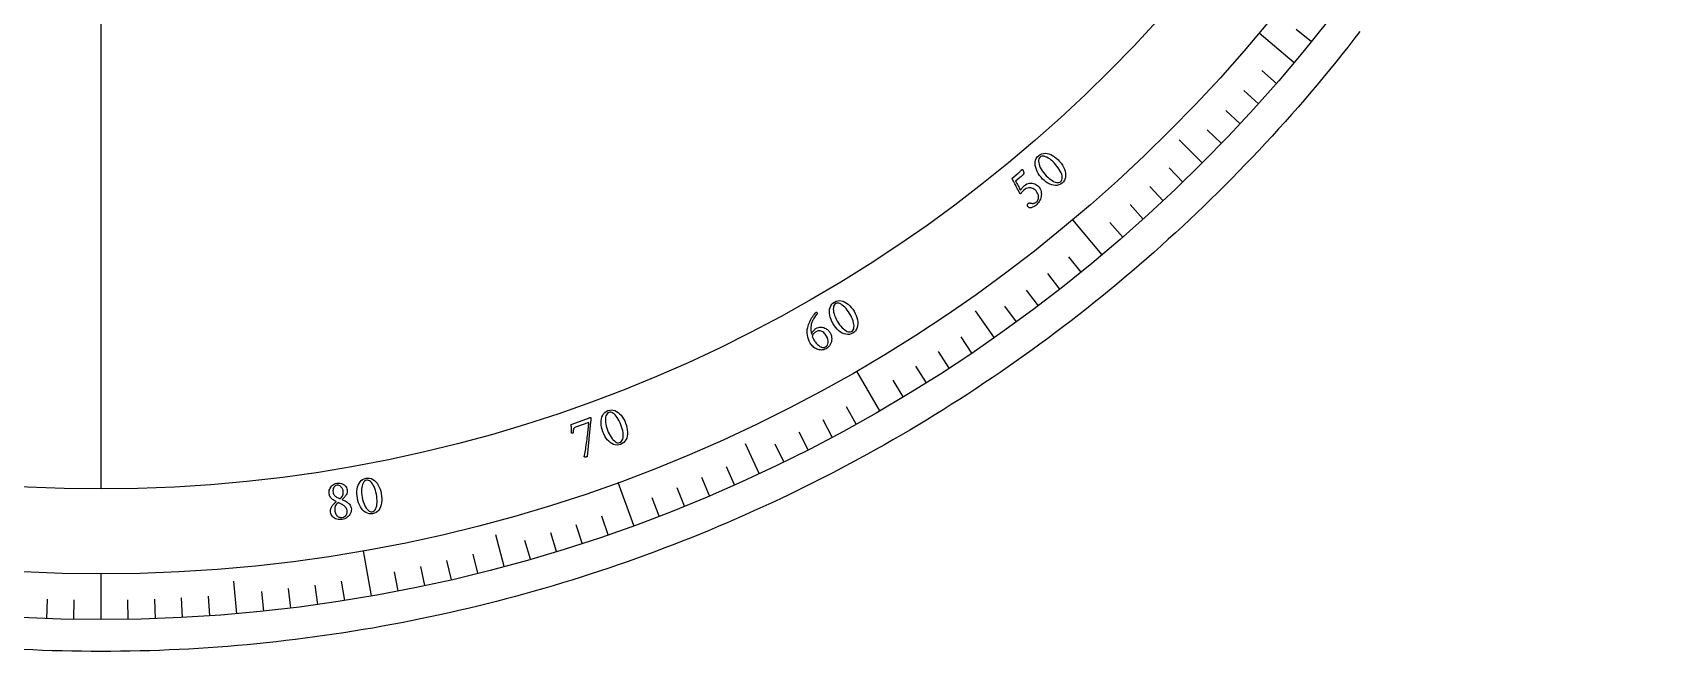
# Model space of a CAD drawing. Header units: millimetres. Extents: x -36.5 to 36.5, y -36.5 to 47.2.
# Drawn here: x -1.57 to 35.77, y -36.5 to -22.3 of the extents above; entities that cross this region are included whole.
import ezdxf

# ---------------------------------------------------------------- set-up
doc = ezdxf.new("R2010")
doc.units = ezdxf.units.MM
for name, color, linetype in [('CUT_OUTER', 1, 'Continuous'), ('ENGRAVE', 7, 'Continuous'), ('ENGRAVE_FINE', 8, 'Continuous'), ('TEXT', 5, 'Continuous')]:
    doc.layers.add(name, color=color, linetype=linetype)

msp = doc.modelspace()

# ---------------------------------------------------------------- linework, layer by layer
at = {"layer": 'CUT_OUTER'}
msp.add_lwpolyline([(28.9119, -22.279), (28.7746, -22.456), (28.6363, -22.6321), (28.4969, -22.8074), (28.3564, -22.9818), (28.2149, -23.1554), (28.0723, -23.328), (27.9286, -23.4999), (27.7839, -23.6708), (27.6381, -23.8408), (27.4913, -24.0099), (27.3435, -24.1782), (27.1946, -24.3455), (27.0447, -24.5119), (26.8938, -24.6774), (26.7419, -24.8419), (26.589, -25.0056), (26.435, -25.1682), (26.2801, -25.33), (26.1242, -25.4907), (25.9673, -25.6505), (25.8094, -25.8094), (25.6505, -25.9673), (25.4907, -26.1242), (25.33, -26.2801), (25.1682, -26.435), (25.0056, -26.589), (24.8419, -26.7419), (24.6774, -26.8938), (24.5119, -27.0447), (24.3455, -27.1946), (24.1782, -27.3435), (24.0099, -27.4913), (23.8408, -27.6381), (23.6708, -27.7839), (23.4999, -27.9286), (23.328, -28.0723), (23.1554, -28.2149), (22.9818, -28.3564), (22.8074, -28.4969), (22.6321, -28.6363), (22.456, -28.7746), (22.279, -28.9119), (22.1012, -29.048), (21.9225, -29.1831), (21.743, -29.3171), (21.5627, -29.4499), (21.3816, -29.5817), (21.1997, -29.7123), (21.017, -29.8418), (20.8335, -29.9702), (20.6492, -30.0975), (20.4641, -30.2236), (20.2783, -30.3486), (20.0917, -30.4725), (19.9044, -30.5952), (19.7163, -30.7168), (19.5274, -30.8372), (19.3378, -30.9564), (19.1475, -31.0745), (18.9565, -31.1914), (18.7648, -31.3071), (18.5723, -31.4216), (18.3792, -31.535), (18.1853, -31.6472), (17.9908, -31.7582), (17.7956, -31.868), (17.5997, -31.9766), (17.4032, -32.0839), (17.206, -32.1901), (17.0081, -32.2951), (16.8097, -32.3988), (16.6106, -32.5014), (16.4108, -32.6027), (16.2105, -32.7028), (16.0095, -32.8016), (15.8079, -32.8992), (15.6058, -32.9956), (15.403, -33.0907), (15.1997, -33.1846), (14.9958, -33.2773), (14.7913, -33.3687), (14.5863, -33.4588), (14.3807, -33.5477), (14.1746, -33.6353), (13.9679, -33.7216), (13.7608, -33.8067), (13.5531, -33.8905), (13.3449, -33.973), (13.1362, -34.0542), (12.927, -34.1342), (12.7173, -34.2129), (12.5071, -34.2903), (12.2965, -34.3664), (12.0854, -34.4412), (11.8738, -34.5147), (11.6618, -34.5869), (11.4494, -34.6578), (11.2365, -34.7274), (11.0232, -34.7957), (10.8095, -34.8627), (10.5954, -34.9283), (10.3809, -34.9927), (10.166, -35.0557), (9.9507, -35.1174), (9.735, -35.1778), (9.519, -35.2369), (9.3026, -35.2946), (9.0859, -35.3511), (8.8688, -35.4061), (8.6514, -35.4599), (8.4336, -35.5123), (8.2156, -35.5634), (7.9972, -35.6131), (7.7785, -35.6615), (7.5596, -35.7086), (7.3403, -35.7543), (7.1208, -35.7987), (6.901, -35.8417), (6.681, -35.8834), (6.4607, -35.9237), (6.2401, -35.9626), (6.0193, -36.0002), (5.7983, -36.0365), (5.5771, -36.0714), (5.3557, -36.1049), (5.134, -36.1371), (4.9122, -36.1679), (4.6902, -36.1974), (4.468, -36.2255), (4.2456, -36.2522), (4.0231, -36.2776), (3.8004, -36.3016), (3.5776, -36.3242), (3.3547, -36.3455), (3.1316, -36.3654), (2.9084, -36.3839), (2.6851, -36.4011), (2.4617, -36.4169), (2.2382, -36.4313), (2.0146, -36.4444), (1.791, -36.456), (1.5672, -36.4663), (1.3435, -36.4753), (1.1196, -36.4828), (0.8958, -36.489), (0.6718, -36.4938), (0.4479, -36.4973), (0.224, -36.4993), (0, -36.5), (-0.224, -36.4993), (-0.4479, -36.4973), (-0.6718, -36.4938), (-0.8958, -36.489), (-1.1196, -36.4828), (-1.3435, -36.4753), (-1.5672, -36.4663), (-1.791, -36.456)], dxfattribs=at)
at = {"layer": 'ENGRAVE'}
for points in [[(0, -32.77), (0, 32.77)], [(27.4014, -22.9925), (26.5971, -22.3176)], [(25.2932, -25.2932), (24.7629, -24.7629)], [(22.9925, -27.4014), (22.3176, -26.5971)], [(20.5168, -29.3011), (20.0866, -28.6867)], [(17.885, -30.9777), (17.36, -30.0684)], [(15.1171, -32.4186), (14.8001, -31.7389)], [(12.2341, -33.6128), (11.8749, -32.6261)], [(9.258, -34.5512), (9.0638, -33.8267)], [(6.2114, -35.2266), (6.0291, -34.1925)], [(0, -35.77), (0, -34.72)], [(3.1176, -35.6339), (3.0522, -34.8867)]]:
    msp.add_lwpolyline(points, dxfattribs=at)
for radius in [35.77, 35.77, 34.72, 32.77, 32.77]:
    msp.add_circle((0, 0), radius, dxfattribs=at)
at = {"layer": 'ENGRAVE_FINE'}
for points in [[(27.7985, -22.5108), (27.4488, -22.2276)], [(26.996, -23.4672), (26.6563, -23.172)], [(26.5823, -23.9348), (26.2479, -23.6337)], [(26.1605, -24.3951), (25.8314, -24.0882)], [(25.7308, -24.8479), (25.4071, -24.5353)], [(24.8479, -25.7308), (24.5353, -25.4071)], [(24.3951, -26.1605), (24.0882, -25.8314)], [(23.9348, -26.5823), (23.6337, -26.2479)], [(23.4672, -26.996), (23.172, -26.6563)], [(22.5108, -27.7985), (22.2276, -27.4488)], [(22.0222, -28.1871), (21.7452, -27.8325)], [(21.5269, -28.5672), (21.2561, -28.2078)], [(21.0251, -28.9385), (20.7606, -28.5745)], [(20.0023, -29.6547), (19.7507, -29.2816)], [(19.4817, -29.9992), (19.2367, -29.6218)], [(18.9552, -30.3347), (18.7167, -29.9531)], [(18.4229, -30.6609), (18.1911, -30.2751)], [(17.3416, -31.2851), (17.1235, -30.8916)], [(16.793, -31.583), (16.5817, -31.1857)], [(16.2392, -31.8713), (16.0349, -31.4704)], [(15.6805, -32.1499), (15.4833, -31.7454)], [(14.549, -32.6775), (14.3659, -32.2664)], [(13.3997, -33.1654), (13.2311, -32.7481)], [(13.9765, -32.9265), (13.8006, -32.5122)], [(12.8188, -33.3942), (12.6576, -32.9741)], [(11.0535, -34.0193), (10.9145, -33.5913)], [(11.6456, -33.8212), (11.4991, -33.3957)], [(9.8595, -34.3843), (9.7355, -33.9518)], [(10.4581, -34.207), (10.3266, -33.7767)], [(8.6535, -34.7075), (8.5447, -34.2708)], [(6.8252, -35.1128), (6.7394, -34.6711)], [(7.437, -34.9883), (7.3434, -34.5482)], [(8.0465, -34.8532), (7.9453, -34.4148)], [(4.3593, -35.5034), (4.3044, -35.0567)], [(4.9782, -35.4219), (4.9156, -34.9763)], [(5.5957, -35.3296), (5.5253, -34.8852)], [(-1.2484, -35.7482), (-1.2327, -35.2985)], [(-0.6243, -35.7646), (-0.6164, -35.3146)], [(0.6243, -35.7646), (0.6164, -35.3146)], [(1.2484, -35.7482), (1.2327, -35.2985)], [(1.8721, -35.721), (1.8485, -35.2716)], [(2.4952, -35.6829), (2.4638, -35.234)], [(3.739, -35.574), (3.6919, -35.1265)]]:
    msp.add_lwpolyline(points, dxfattribs=at)
at = {"layer": 'TEXT'}
for points in [[(21.5326, -25.1253), (21.5675, -25.1), (21.6044, -25.0823), (21.6433, -25.0722), (21.6841, -25.0696), (21.7261, -25.0739), (21.7684, -25.0841), (21.811, -25.1002), (21.8538, -25.1223), (21.8961, -25.1495), (21.9368, -25.181), (21.9759, -25.2168), (22.0135, -25.2569), (22.0481, -25.2997), (22.0781, -25.3435), (22.1034, -25.3883), (22.1242, -25.4342), (22.1398, -25.4801), (22.1495, -25.5249), (22.1532, -25.5688), (22.1511, -25.6116), (22.1424, -25.6523), (22.1264, -25.6898), (22.103, -25.7241), (22.0724, -25.7551), (22.0379, -25.7799), (22.001, -25.7973), (21.9617, -25.8072), (21.92, -25.8097), (21.8771, -25.8054), (21.8341, -25.7952), (21.791, -25.779), (21.7478, -25.7568), (21.7054, -25.7294), (21.6649, -25.6976), (21.6261, -25.6613), (21.5891, -25.6207), (21.5553, -25.5773), (21.526, -25.5331), (21.5012, -25.4879), (21.481, -25.4418), (21.466, -25.3959), (21.4568, -25.3511), (21.4535, -25.3076), (21.4559, -25.2652), (21.4648, -25.2252), (21.4805, -25.1885), (21.5031, -25.1552), (21.5326, -25.1253)], [(21.5684, -25.1571), (21.5509, -25.1761), (21.5389, -25.1987), (21.5322, -25.2247), (21.531, -25.2542), (21.5346, -25.2863), (21.5426, -25.3203), (21.555, -25.356), (21.5717, -25.3935), (21.5924, -25.432), (21.6165, -25.4705), (21.6442, -25.5091), (21.6753, -25.5478), (21.708, -25.5844), (21.7414, -25.6177), (21.7756, -25.6477), (21.8104, -25.6744), (21.8449, -25.6973), (21.8782, -25.7157), (21.9102, -25.7296), (21.9409, -25.7391), (21.9695, -25.7435), (21.9952, -25.7422), (22.0178, -25.7352), (22.0375, -25.7225), (22.0566, -25.7019), (22.0696, -25.678), (22.0765, -25.6508), (22.0773, -25.6204), (22.0728, -25.5876), (22.0636, -25.5531), (22.0497, -25.5169), (22.0312, -25.479), (22.0089, -25.4405), (21.9836, -25.4021), (21.9553, -25.3639), (21.924, -25.3259), (21.8907, -25.2893), (21.8571, -25.2563), (21.8232, -25.2269), (21.7892, -25.2011), (21.7556, -25.1792), (21.7233, -25.1617), (21.6922, -25.1486), (21.6624, -25.1398), (21.6346, -25.136), (21.6096, -25.1376), (21.5876, -25.1446), (21.5684, -25.1571)], [(21.2054, -25.813), (21.2349, -25.7915), (21.265, -25.775), (21.2956, -25.7637), (21.3267, -25.7574), (21.3576, -25.7555), (21.3876, -25.7572), (21.4167, -25.7626), (21.4449, -25.7715), (21.4714, -25.7836), (21.4954, -25.7983), (21.5169, -25.8156), (21.5359, -25.8356), (21.5551, -25.8614), (21.5707, -25.8884), (21.5824, -25.9164), (21.5905, -25.9454), (21.5951, -25.975), (21.5967, -26.0046), (21.5951, -26.0342), (21.5905, -26.0637), (21.5831, -26.0927), (21.5732, -26.121), (21.5607, -26.1484), (21.5457, -26.175), (21.5285, -26.2004), (21.5095, -26.224), (21.4886, -26.2459), (21.4659, -26.2661), (21.4552, -26.2743), (21.4427, -26.2827), (21.4285, -26.2914), (21.4124, -26.3004), (21.3954, -26.3088), (21.3785, -26.3158), (21.3616, -26.3214), (21.3448, -26.3256), (21.3408, -26.3254), (21.3354, -26.3247), (21.3288, -26.3233), (21.3208, -26.3213), (21.3125, -26.3185), (21.3052, -26.3148), (21.2989, -26.3101), (21.2934, -26.3044), (21.2859, -26.2935), (21.2809, -26.2823), (21.2783, -26.2709), (21.2781, -26.2591), (21.28, -26.2479), (21.2837, -26.238), (21.2892, -26.2294), (21.2966, -26.2221), (21.3071, -26.2152), (21.3181, -26.2111), (21.3297, -26.2099), (21.3418, -26.2116), (21.354, -26.2145), (21.3659, -26.2169), (21.3775, -26.2187), (21.3888, -26.2201), (21.4018, -26.2205), (21.4145, -26.2193), (21.4271, -26.2164), (21.4395, -26.2119), (21.4515, -26.2062), (21.4628, -26.1998), (21.4735, -26.1928), (21.4836, -26.1851), (21.4962, -26.1732), (21.5074, -26.1594), (21.517, -26.1438), (21.5252, -26.1262), (21.5312, -26.1068), (21.534, -26.086), (21.5338, -26.0637), (21.5304, -26.0398), (21.5232, -26.0147), (21.5113, -25.9887), (21.4947, -25.9617), (21.4735, -25.9337), (21.4593, -25.9186), (21.443, -25.9049), (21.4244, -25.8924), (21.4035, -25.8812), (21.381, -25.8723), (21.3571, -25.8665), (21.332, -25.864), (21.3055, -25.8646), (21.2782, -25.8695), (21.2505, -25.8798), (21.2223, -25.8954), (21.1936, -25.9164), (21.185, -25.9239), (21.1755, -25.9331), (21.1651, -25.944), (21.1537, -25.9567), (21.1428, -25.9695), (21.1341, -25.9809), (21.1274, -25.991), (21.1227, -25.9997), (21.121, -26.0006), (21.1189, -26.0009), (21.1163, -26.0006), (21.1134, -25.9996), (21.1104, -25.9982), (21.1076, -25.9965), (21.1052, -25.9944), (21.1029, -25.992), (21.0857, -25.9593), (21.0684, -25.9266), (21.0511, -25.8939), (21.0338, -25.8613), (21.0168, -25.8292), (21.0003, -25.7982), (20.9845, -25.7683), (20.9692, -25.7396), (20.9548, -25.7127), (20.9417, -25.6886), (20.9298, -25.6672), (20.9192, -25.6485), (21.0635, -25.5301), (21.0735, -25.5216), (21.0833, -25.5128), (21.0931, -25.5037), (21.1028, -25.4942), (21.112, -25.4848), (21.1202, -25.4761), (21.1276, -25.4681), (21.134, -25.4607), (21.1391, -25.4545), (21.1428, -25.4501), (21.1451, -25.4474), (21.1458, -25.4465), (21.1494, -25.446), (21.1527, -25.4455), (21.1558, -25.445), (21.1585, -25.4446), (21.161, -25.4444), (21.1632, -25.4449), (21.1652, -25.446), (21.167, -25.4477), (21.1686, -25.45), (21.1707, -25.4539), (21.1734, -25.4594), (21.1766, -25.4664), (21.1801, -25.4745), (21.1834, -25.4832), (21.1867, -25.4926), (21.1898, -25.5025), (21.1925, -25.5127), (21.1945, -25.5227), (21.1957, -25.5323), (21.1962, -25.5418), (21.1866, -25.5515), (21.1759, -25.5621), (21.1642, -25.5735), (21.1515, -25.5857), (21.1376, -25.5987), (21.1222, -25.6124), (21.1053, -25.627), (21.087, -25.6423), (21.0045, -25.7099), (21.0185, -25.7361), (21.0326, -25.7625), (21.047, -25.789), (21.0615, -25.8157), (21.0759, -25.8422), (21.0898, -25.8682), (21.1031, -25.8936), (21.1159, -25.9186), (21.1236, -25.9057), (21.1332, -25.8919), (21.1446, -25.8771), (21.1578, -25.8613), (21.1714, -25.8461), (21.1839, -25.833), (21.1952, -25.8219), (21.2054, -25.813)], [(16.4191, -29.0928), (16.4477, -29.0784), (16.4755, -29.0681), (16.5026, -29.0618), (16.5288, -29.0595), (16.554, -29.0605), (16.5782, -29.0641), (16.6012, -29.0704), (16.6231, -29.0793), (16.6437, -29.0902), (16.663, -29.1024), (16.6808, -29.1161), (16.6973, -29.131), (16.7122, -29.1466), (16.7253, -29.1619), (16.7365, -29.1771), (16.746, -29.1921), (16.7615, -29.2235), (16.7726, -29.256), (16.7793, -29.2897), (16.7815, -29.3244), (16.7795, -29.3592), (16.7733, -29.3929), (16.7631, -29.4255), (16.7488, -29.457), (16.7304, -29.4863), (16.708, -29.5125), (16.6816, -29.5356), (16.6511, -29.5554), (16.6255, -29.568), (16.5995, -29.5771), (16.5732, -29.5826), (16.5465, -29.5847), (16.5199, -29.5836), (16.4938, -29.5799), (16.4683, -29.5735), (16.4433, -29.5644), (16.4191, -29.553), (16.396, -29.5396), (16.374, -29.5242), (16.353, -29.5067), (16.3336, -29.4878), (16.3162, -29.4678), (16.3007, -29.4468), (16.2873, -29.4248), (16.2654, -29.3812), (16.2476, -29.3368), (16.2338, -29.2916), (16.2241, -29.2457), (16.2186, -29.1998), (16.2177, -29.1547), (16.2211, -29.1102), (16.229, -29.0664), (16.2377, -29.0335), (16.2483, -29.0005), (16.2608, -28.9676), (16.2753, -28.9347), (16.2912, -28.9023), (16.3081, -28.8711), (16.326, -28.8411), (16.3448, -28.8121), (16.3642, -28.7849), (16.3837, -28.7601), (16.4032, -28.7376), (16.423, -28.7175), (16.427, -28.7163), (16.4313, -28.7171), (16.4359, -28.72), (16.4406, -28.7249), (16.4451, -28.7304), (16.4488, -28.7352), (16.4516, -28.7392), (16.4537, -28.7425), (16.4392, -28.7591), (16.4242, -28.7775), (16.4087, -28.7978), (16.3925, -28.8199), (16.3765, -28.8438), (16.3614, -28.8694), (16.3472, -28.8968), (16.3338, -28.9259), (16.3221, -28.9567), (16.3127, -28.9891), (16.3056, -29.0231), (16.3009, -29.0587), (16.2992, -29.0959), (16.3012, -29.1347), (16.3068, -29.1751), (16.3161, -29.2171), (16.3251, -29.1972), (16.3356, -29.1781), (16.3477, -29.1599), (16.3615, -29.1426), (16.376, -29.1269), (16.3904, -29.1133), (16.4048, -29.102), (16.4191, -29.0928)], [(16.8425, -28.4827), (16.8813, -28.4638), (16.9207, -28.4528), (16.9607, -28.4496), (17.0014, -28.4542), (17.042, -28.4657), (17.0819, -28.483), (17.121, -28.5063), (17.1594, -28.5355), (17.1962, -28.5697), (17.2309, -28.6078), (17.2632, -28.6498), (17.2933, -28.6958), (17.3199, -28.7439), (17.3418, -28.7923), (17.359, -28.8408), (17.3715, -28.8896), (17.3789, -28.9375), (17.3806, -28.9834), (17.3767, -29.0272), (17.3672, -29.069), (17.3515, -29.1076), (17.3292, -29.1417), (17.3003, -29.1714), (17.2647, -29.1966), (17.2264, -29.2151), (17.1871, -29.2258), (17.1467, -29.2287), (17.1052, -29.2239), (17.0637, -29.2123), (17.0231, -29.1947), (16.9835, -29.1713), (16.9448, -29.1419), (16.9078, -29.1076), (16.8734, -29.0692), (16.8415, -29.0268), (16.8121, -28.9803), (16.7863, -28.9318), (16.7652, -28.8831), (16.7487, -28.8343), (16.7367, -28.7855), (16.7299, -28.7376), (16.7286, -28.6919), (16.7329, -28.6485), (16.7427, -28.6072), (16.7584, -28.5692), (16.7802, -28.5359), (16.8083, -28.507), (16.8425, -28.4827)], [(16.8723, -28.5202), (16.8517, -28.5359), (16.836, -28.556), (16.8249, -28.5805), (16.8185, -28.6093), (16.8165, -28.6416), (16.8185, -28.6764), (16.8245, -28.7138), (16.8345, -28.7536), (16.8482, -28.7951), (16.8652, -28.8372), (16.8857, -28.8801), (16.9096, -28.9236), (16.9355, -28.9653), (16.9627, -29.0039), (16.9911, -29.0393), (17.0207, -29.0717), (17.0507, -29.1002), (17.0803, -29.1241), (17.1094, -29.1434), (17.138, -29.1581), (17.1655, -29.1674), (17.1909, -29.1705), (17.2144, -29.1676), (17.236, -29.1585), (17.2584, -29.1415), (17.2754, -29.1202), (17.2869, -29.0947), (17.293, -29.0649), (17.2942, -29.0317), (17.2911, -28.9961), (17.2838, -28.9581), (17.2722, -28.9176), (17.2569, -28.8758), (17.2386, -28.8336), (17.2174, -28.7911), (17.1931, -28.7482), (17.1666, -28.7064), (17.1393, -28.6681), (17.1111, -28.6332), (17.082, -28.6019), (17.0528, -28.5745), (17.024, -28.5517), (16.9957, -28.5333), (16.9678, -28.5195), (16.9411, -28.5109), (16.9162, -28.5082), (16.8933, -28.5113), (16.8723, -28.5202)], [(16.3346, -29.2718), (16.3387, -29.2817), (16.3431, -29.2916), (16.3476, -29.3016), (16.3524, -29.3117), (16.3573, -29.3218), (16.3624, -29.3318), (16.3677, -29.3417), (16.3731, -29.3515), (16.3843, -29.3704), (16.3968, -29.3892), (16.4105, -29.4079), (16.4255, -29.4265), (16.4414, -29.4443), (16.4581, -29.4607), (16.4754, -29.4759), (16.4934, -29.4897), (16.5118, -29.5017), (16.5304, -29.5115), (16.5492, -29.519), (16.5681, -29.5242), (16.5868, -29.5266), (16.605, -29.5256), (16.6226, -29.5212), (16.6397, -29.5134), (16.6638, -29.4956), (16.6819, -29.4729), (16.694, -29.4452), (16.7, -29.4127), (16.6998, -29.3773), (16.6936, -29.3412), (16.6812, -29.3044), (16.6627, -29.267), (16.6484, -29.2438), (16.6327, -29.2226), (16.6158, -29.2032), (16.5976, -29.1857), (16.5782, -29.1707), (16.558, -29.1589), (16.5368, -29.1503), (16.5147, -29.1448), (16.4918, -29.1432), (16.4683, -29.146), (16.4441, -29.1534), (16.4193, -29.1653), (16.4073, -29.1727), (16.3951, -29.1814), (16.3828, -29.1914), (16.3704, -29.2027), (16.3588, -29.2159), (16.349, -29.2318), (16.3409, -29.2505), (16.3346, -29.2718)], [(11.6407, -30.9746), (11.6822, -30.9628), (11.7229, -30.9588), (11.7628, -30.9626), (11.8021, -30.9742), (11.8401, -30.9925), (11.8764, -31.0166), (11.9108, -31.0463), (11.9435, -31.0817), (11.9739, -31.1217), (12.0014, -31.1653), (12.026, -31.2123), (12.0476, -31.2628), (12.0654, -31.3148), (12.0786, -31.3662), (12.0871, -31.417), (12.091, -31.4672), (12.0899, -31.5157), (12.0836, -31.5612), (12.0722, -31.6036), (12.0556, -31.6432), (12.0335, -31.6784), (12.0056, -31.7082), (11.9719, -31.7324), (11.9325, -31.7511), (11.8916, -31.7626), (11.851, -31.7663), (11.8106, -31.7622), (11.7707, -31.7502), (11.7318, -31.7316), (11.6949, -31.7073), (11.6599, -31.6773), (11.6269, -31.6416), (11.5965, -31.6014), (11.5692, -31.5576), (11.5452, -31.5103), (11.5243, -31.4595), (11.5073, -31.4072), (11.495, -31.3556), (11.4872, -31.3047), (11.4839, -31.2544), (11.4855, -31.2061), (11.4922, -31.1609), (11.5039, -31.1189), (11.5208, -31.0799), (11.5428, -31.0453), (11.5701, -31.0162), (11.6027, -30.9926), (11.6407, -30.9746)], [(11.1576, -31.1631), (11.1694, -31.1588), (11.1815, -31.154), (11.194, -31.1488), (11.2069, -31.1433), (11.2187, -31.1381), (11.2278, -31.1342), (11.2342, -31.1315), (11.238, -31.13), (11.2414, -31.1295), (11.2445, -31.1308), (11.2471, -31.1338), (11.2493, -31.1385), (11.2511, -31.1456), (11.2519, -31.1542), (11.2518, -31.1646), (11.2507, -31.1766), (11.2491, -31.1897), (11.2475, -31.2032), (11.2458, -31.2171), (11.2442, -31.2315), (11.1676, -32.0267), (11.166, -32.0291), (11.1636, -32.0312), (11.1604, -32.0331), (11.1564, -32.0348), (11.149, -32.0369), (11.1404, -32.0384), (11.1308, -32.0394), (11.1201, -32.0397), (11.1101, -32.0392), (11.1025, -32.0376), (11.0974, -32.0349), (11.0947, -32.0311), (11.1021, -32.0006), (11.1094, -31.9674), (11.1166, -31.9314), (11.1237, -31.8926), (11.1306, -31.8519), (11.1374, -31.8103), (11.1441, -31.7676), (11.1506, -31.7239), (11.1569, -31.6799), (11.1627, -31.6364), (11.1682, -31.5934), (11.1732, -31.5509), (11.1778, -31.5096), (11.1821, -31.4703), (11.186, -31.4329), (11.1895, -31.3975), (11.1926, -31.3648), (11.1954, -31.3355), (11.1979, -31.3097), (11.2, -31.2873), (11.2017, -31.2692), (11.2029, -31.2563), (11.2036, -31.2486), (11.2038, -31.246), (10.8998, -31.3533), (10.8836, -31.3606), (10.8704, -31.3698), (10.8604, -31.3811), (10.8535, -31.3945), (10.849, -31.4105), (10.8463, -31.4294), (10.8453, -31.4515), (10.846, -31.4766), (10.8458, -31.4804), (10.8436, -31.4837), (10.8397, -31.4867), (10.8338, -31.4892), (10.8316, -31.4898), (10.8288, -31.4902), (10.8253, -31.4905), (10.8212, -31.4907), (10.8171, -31.4908), (10.8134, -31.4906), (10.8104, -31.4903), (10.8078, -31.4898), (10.8071, -31.462), (10.8061, -31.4341), (10.8047, -31.406), (10.803, -31.3778), (10.8012, -31.3511), (10.7993, -31.3276), (10.7974, -31.3074), (10.7956, -31.2904)], [(11.6635, -31.0168), (11.6405, -31.0287), (11.6215, -31.0457), (11.6063, -31.0679), (11.5951, -31.0952), (11.5875, -31.1266), (11.5834, -31.1613), (11.5828, -31.1991), (11.5857, -31.2401), (11.592, -31.2833), (11.6015, -31.3277), (11.6142, -31.3735), (11.6302, -31.4205), (11.6485, -31.466), (11.6685, -31.5088), (11.6903, -31.5486), (11.7139, -31.5857), (11.7385, -31.6189), (11.7635, -31.6476), (11.7888, -31.6716), (11.8144, -31.6911), (11.8398, -31.705), (11.8644, -31.7125), (11.888, -31.7137), (11.9108, -31.7085), (11.9358, -31.6957), (11.9563, -31.6777), (11.972, -31.6545), (11.9832, -31.6262), (11.9902, -31.5938), (11.9933, -31.5582), (11.9927, -31.5195), (11.9883, -31.4776), (11.9805, -31.4337), (11.9698, -31.389), (11.9563, -31.3434), (11.9399, -31.2971), (11.921, -31.2513), (11.9007, -31.2088), (11.879, -31.1695), (11.8559, -31.1336), (11.8318, -31.1016), (11.8074, -31.0741), (11.7827, -31.0511), (11.7576, -31.0327), (11.7328, -31.0196), (11.7089, -31.0125), (11.6857, -31.0116), (11.6635, -31.0168)], [(5.4121, -32.6415), (5.4399, -32.6383), (5.4669, -32.638), (5.4932, -32.6407), (5.5188, -32.6464), (5.543, -32.6549), (5.5654, -32.6662), (5.5859, -32.6804), (5.6045, -32.6973), (5.6206, -32.7171), (5.6335, -32.7398), (5.6434, -32.7654), (5.6501, -32.7939), (5.6528, -32.818), (5.6523, -32.841), (5.6486, -32.8629), (5.6417, -32.8836), (5.6325, -32.9032), (5.6219, -32.9218), (5.6098, -32.9392), (5.5963, -32.9556), (5.5821, -32.9708), (5.5682, -32.9851), (5.5545, -32.9982), (5.5411, -33.0104), (5.5379, -33.0124), (5.5371, -33.0144), (5.5386, -33.0163), (5.5424, -33.0182), (5.5636, -33.0261), (5.5851, -33.0357), (5.6067, -33.0469), (5.6286, -33.0598), (5.6499, -33.074), (5.6697, -33.0895), (5.6881, -33.1063), (5.705, -33.1243), (5.7197, -33.1434), (5.7314, -33.1636), (5.7399, -33.1847), (5.7454, -33.207), (5.7486, -33.2384), (5.7474, -33.2689), (5.7416, -33.2985), (5.7312, -33.3272), (5.717, -33.3543), (5.6996, -33.3792), (5.6791, -33.4019), (5.6553, -33.4224), (5.6291, -33.44), (5.6012, -33.4541), (5.5716, -33.4646), (5.5404, -33.4717), (5.5063, -33.4757), (5.4736, -33.476), (5.4422, -33.4728), (5.4122, -33.466), (5.3842, -33.4558), (5.3589, -33.4425), (5.3362, -33.4261), (5.3161, -33.4066), (5.299, -33.3843), (5.2855, -33.3597), (5.2754, -33.3327), (5.2689, -33.3033), (5.2668, -33.2827), (5.2671, -33.2628), (5.2699, -33.2435), (5.2751, -33.2248), (5.2822, -33.2068), (5.2905, -33.1897), (5.3002, -33.1733), (5.3111, -33.1577), (5.3227, -33.1429), (5.3346, -33.1292), (5.3468, -33.1164), (5.3591, -33.1045), (5.371, -33.0937), (5.3818, -33.0838), (5.3916, -33.0749), (5.4002, -33.0671), (5.4019, -33.0649), (5.4022, -33.0631), (5.4013, -33.0617), (5.3992, -33.0606), (5.3845, -33.0541), (5.369, -33.046), (5.3527, -33.0362), (5.3356, -33.0248), (5.3185, -33.0119), (5.3024, -32.9976), (5.2872, -32.9819), (5.2729, -32.9648), (5.2604, -32.9463), (5.2504, -32.9263), (5.2429, -32.905), (5.2379, -32.8822), (5.2354, -32.8551), (5.2367, -32.8283), (5.2418, -32.802), (5.2506, -32.776), (5.2626, -32.7512), (5.2773, -32.7282), (5.2946, -32.707), (5.3146, -32.6876), (5.3367, -32.6708), (5.3603, -32.6576), (5.3854, -32.6478), (5.4121, -32.6415)], [(5.4131, -32.6868), (5.3919, -32.693), (5.3733, -32.704), (5.3572, -32.72), (5.3437, -32.741), (5.3335, -32.765), (5.3275, -32.7904), (5.3258, -32.817), (5.3283, -32.845), (5.3335, -32.8679), (5.3412, -32.8885), (5.3514, -32.9068), (5.3641, -32.9227), (5.3785, -32.9366), (5.3937, -32.9488), (5.4097, -32.9592), (5.4265, -32.9679), (5.4431, -32.9755), (5.4587, -32.9823), (5.4732, -32.9885), (5.4865, -32.9941), (5.4881, -32.9944), (5.4899, -32.9945), (5.4921, -32.9944), (5.4945, -32.9941), (5.4951, -32.994), (5.4955, -32.9939), (5.4957, -32.9939), (5.4958, -32.9939), (5.4976, -32.9935), (5.4993, -32.993), (5.5008, -32.9923), (5.502, -32.9915), (5.5181, -32.9746), (5.532, -32.9564), (5.5437, -32.9369), (5.5531, -32.9161), (5.5598, -32.894), (5.5633, -32.8709), (5.5637, -32.8466), (5.5609, -32.8211), (5.5568, -32.8026), (5.5509, -32.7847), (5.5432, -32.7674), (5.5338, -32.7508), (5.5228, -32.7354), (5.5106, -32.7216), (5.4971, -32.7096), (5.4823, -32.6993), (5.4664, -32.6914), (5.4496, -32.6867), (5.4318, -32.6852), (5.4131, -32.6868)], [(6.0852, -32.5254), (6.128, -32.521), (6.1688, -32.5241), (6.2075, -32.5348), (6.2442, -32.553), (6.2784, -32.5777), (6.31, -32.6077), (6.3388, -32.6429), (6.3648, -32.6835), (6.3878, -32.7282), (6.4073, -32.7758), (6.4233, -32.8264), (6.4358, -32.8799), (6.4444, -32.9342), (6.4484, -32.9871), (6.448, -33.0386), (6.4431, -33.0888), (6.4336, -33.1363), (6.4195, -33.18), (6.4009, -33.2198), (6.3776, -33.2559), (6.3497, -33.2867), (6.3171, -33.3112), (6.2797, -33.3292), (6.2377, -33.3408), (6.1954, -33.345), (6.1548, -33.3416), (6.1158, -33.3305), (6.0785, -33.3118), (6.0435, -33.2867), (6.0113, -33.2563), (5.9821, -33.2208), (5.9558, -33.1799), (5.9328, -33.135), (5.9135, -33.0872), (5.8981, -33.0364), (5.8864, -32.9827), (5.8787, -32.9283), (5.8755, -32.8753), (5.8767, -32.8238), (5.8822, -32.7738), (5.8921, -32.7265), (5.9066, -32.6831), (5.9254, -32.6437), (5.9488, -32.6083), (5.9765, -32.578), (6.0084, -32.5541), (6.0446, -32.5366), (6.0852, -32.5254)], [(6.1003, -32.5709), (6.0756, -32.5787), (6.0539, -32.5921), (6.0351, -32.6113), (6.0193, -32.6363), (6.0064, -32.6659), (5.9963, -32.6993), (5.9892, -32.7364), (5.9849, -32.7773), (5.9836, -32.8209), (5.9852, -32.8664), (5.9898, -32.9136), (5.9974, -32.9627), (6.0075, -33.0107), (6.0198, -33.0563), (6.0343, -33.0993), (6.0511, -33.1399), (6.0696, -33.1769), (6.0892, -33.2095), (6.1099, -33.2376), (6.1318, -33.2612), (6.1544, -33.2793), (6.1773, -33.291), (6.2004, -33.2962), (6.2237, -33.2951), (6.2506, -33.2868), (6.2738, -33.2726), (6.2934, -33.2525), (6.3093, -33.2266), (6.3218, -33.1959), (6.3311, -33.1614), (6.3372, -33.1231), (6.3401, -33.0811), (6.3401, -33.0366), (6.3373, -32.9907), (6.3319, -32.9435), (6.3238, -32.8949), (6.3132, -32.8466), (6.3006, -32.8012), (6.286, -32.7588), (6.2694, -32.7194), (6.2513, -32.6837), (6.2321, -32.6523), (6.2117, -32.6254), (6.1902, -32.6029), (6.1681, -32.5857), (6.1457, -32.5746), (6.1231, -32.5697), (6.1003, -32.5709)], [(5.5354, -33.4257), (5.5649, -33.4184), (5.5903, -33.4066), (5.6116, -33.3905), (5.629, -33.37), (5.6417, -33.3462), (5.6493, -33.3201), (5.6516, -33.2917), (5.6488, -33.261), (5.6441, -33.242), (5.6368, -33.2241), (5.6269, -33.2072), (5.6142, -33.1913), (5.5999, -33.1765), (5.5847, -33.1628), (5.5687, -33.1503), (5.552, -33.1389), (5.5352, -33.1286), (5.5191, -33.1195), (5.5036, -33.1115), (5.4889, -33.1046), (5.4759, -33.0989), (5.4656, -33.0945), (5.458, -33.0912), (5.4531, -33.0892), (5.4505, -33.0884), (5.4482, -33.088), (5.4464, -33.0878), (5.4449, -33.0878), (5.4431, -33.0882), (5.4417, -33.0887), (5.4406, -33.0893), (5.4399, -33.09), (5.4185, -33.1108), (5.4007, -33.1322), (5.3866, -33.1541), (5.3761, -33.1766), (5.3692, -33.2003), (5.3656, -33.226), (5.3654, -33.2537), (5.3687, -33.2833), (5.374, -33.3082), (5.3817, -33.3308), (5.3916, -33.3511), (5.4039, -33.3691), (5.4179, -33.3848), (5.433, -33.398), (5.449, -33.4088), (5.4661, -33.4171), (5.4837, -33.423), (5.5011, -33.4264), (5.5183, -33.4273), (5.5354, -33.4257)]]:
    msp.add_lwpolyline(points, close=True, dxfattribs=at)

doc.saveas('drawing.dxf')
